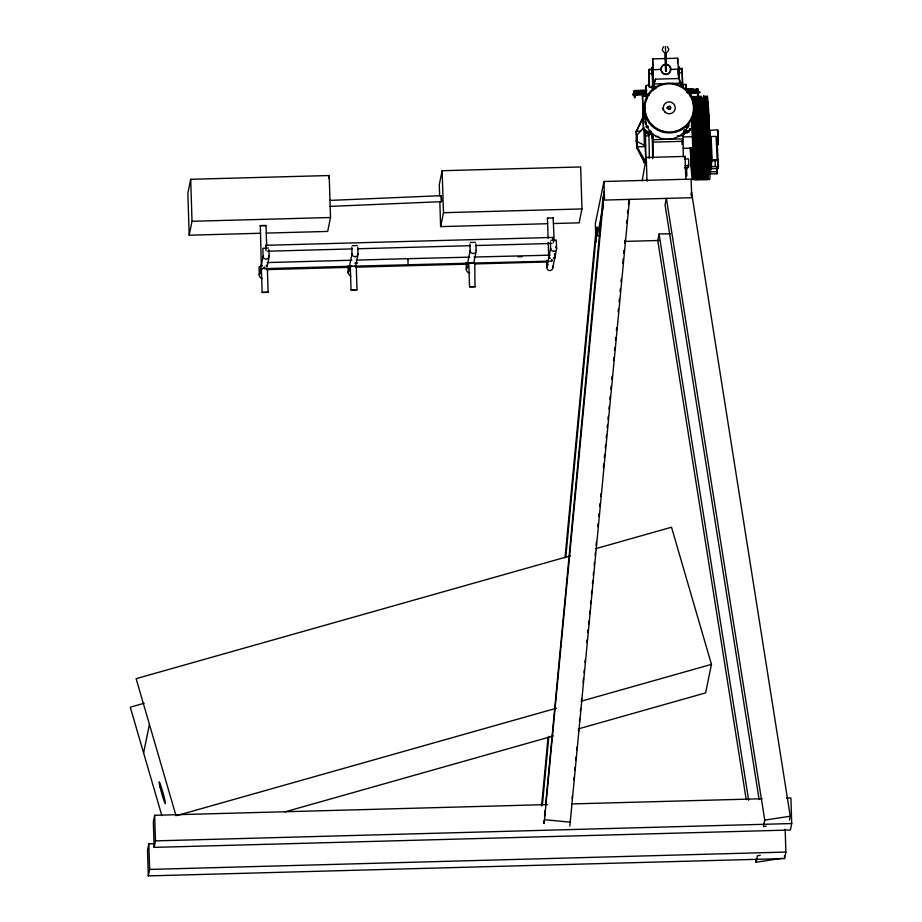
<?xml version="1.0" encoding="UTF-8"?>
<svg xmlns="http://www.w3.org/2000/svg" width="922" height="922" viewBox="0 0 922 922"><rect width="100%" height="100%" fill="white"/><g stroke="black" fill="none" stroke-linecap="round" stroke-linejoin="round"><path stroke-width="1.38" d="M634.785 94.563L634.659 93.376L634.774 97.893L634.59 90.621L634.785 93.652M717.374 168.081L716.97 173.762L710.355 173.947L709.882 139.648M551.886 259.382L551.817 261.064L551.656 260.05M634.785 94.689L635.5 90.517M665.696 70.429L666.364 70.107L665.903 52.738L666.26 71.04L665.592 71.052L665.223 52.715A3.342 3.308 -14.2 0 0 665.903 52.692L665.914 52.761A3.319 3.308 -24.2 0 1 665.258 52.785L665.696 70.13M670.859 69.473L678.385 69.081L678.557 78.554M696.317 92.638C697.931 93.79 696.536 83.476 697.597 91.681M265.962 250.542L265.778 245.344L265.755 248.444M553.465 242.705L553.281 237.461M645.146 145.353L645.723 159.529L644.42 159.564L637.102 146.782L645.135 146.563M665.511 52.139L665.603 52.761L665.361 46.619M634.624 93.272L634.705 95.127M407.893 259.624L407.95 258.679L469.736 257.146M637.517 144.846L636.629 142.875M645.677 145.284L644.374 145.319A23.442 0.726 88.4 0 0 643.821 127.536L636.906 135.085L636.629 137.182M644.985 132.607L645.054 130.06M652.061 70.51C648.431 67.744 648.385 69.968 649.076 73.656L649.514 87.313L652.707 87.233L652.926 89.284M644.582 114.455L644.582 118.004M652.211 75.212L651.923 67.283L651.877 69.484M716.867 144.5L716.993 138.058A2.34 2.328 -80.2 0 0 716.901 137.194M717.777 143.475L717.95 144.823L717.881 130.186L717.8 132.745M636.445 131.327L636.457 132.192L636.549 131.12L640.64 131.258M637.125 147.301L637.021 148.465L637.102 146.782M712.441 159.967L711.392 162.03L712.718 159.817L718.088 160.082L718.503 166.444L718.042 168.415L711.392 168.68L711.162 164.231L710.332 173.878M649.238 86.138C647.866 83.141 644.409 86.737 645.907 89.342M636.468 131.881L636.537 130.521L636.618 131.373M678.892 69.069L682.096 68.989L682.188 72.296L682.199 70.602M698.023 91.543L697.954 88.892L698.15 96.13L698.046 91.578L698.104 93.237L698.035 92.638L699.625 92.592L699.614 91.497L699.625 92.661M717.466 130.371L717.777 132.307M652.407 88.212L652.499 85.343L652.603 88.789M634.647 90.69C634.209 91.589 634.67 101.097 634.267 95.761C632.838 90.944 631.42 97.075 634.221 94.459M678.846 68.816L679.433 81.032M709.779 130.394L717.535 129.852M541.583 805.92L548.083 737.081M565.025 557.81L595.658 233.692L596.983 227.215L597.249 235.721L600.026 235.64M542.367 805.171L548.867 736.332M565.808 557.072L596.983 227.215M543.853 823.334L544.13 820.476M544.533 816.166L545.075 810.426M545.617 804.699L602.953 198.046L604.279 191.569L544.118 823.611M572.136 798.625L572.412 795.755M573.899 780.012L574.164 777.142M574.844 769.985L575.121 767.127M575.789 759.959L576.066 757.1M576.746 749.943L577.011 747.074M578.497 731.33L578.774 728.461M579.442 721.304L579.719 718.445M580.399 711.288L580.664 708.419M581.344 701.262L581.609 698.403M583.096 682.649L583.511 678.35M584.052 672.622L584.317 669.764M584.997 662.607L585.263 659.737M586.888 642.565L587.164 639.695M587.833 632.538L588.109 629.668M588.651 623.952L588.916 621.082M589.596 613.925L589.861 611.056M590.541 603.898L590.818 601.04M591.486 593.883L591.763 591.014M592.443 583.857L592.708 580.998M593.249 575.27L593.514 572.401M594.194 565.244L594.471 562.385M595.139 555.217L595.416 552.359M596.096 545.202L596.361 542.332M597.848 526.589L598.124 523.719M598.793 516.562L599.069 513.704M599.749 506.547L600.015 503.677M600.695 496.52L600.96 493.662M603.403 467.88L603.806 463.593M604.348 457.865L604.613 454.995M605.293 447.838L605.558 444.98M606.238 437.823L606.515 434.954M607.183 427.796L607.46 424.927M608.001 419.21L608.266 416.341M608.946 409.184L609.212 406.314M609.891 399.157L610.168 396.299M610.837 389.142L611.113 386.272M611.782 379.115L612.058 376.257M613.545 360.502L613.822 357.644M614.49 350.475L614.767 347.617M615.435 340.46L615.712 337.59M616.392 330.433L616.657 327.575M618.143 311.82L618.42 308.962M619.1 301.805L619.365 298.935M620.045 291.778L620.31 288.92M620.99 281.752L621.255 278.893M622.753 263.139L623.157 258.851M623.698 253.124L623.964 250.254M624.643 243.097L624.909 240.239M626.534 223.055L626.81 220.185M627.479 213.028L627.755 210.17M569.831 826.1L629.484 199.394L628.424 204.58M652.695 86.357L652.707 87.233L652.661 85.331L652.419 88.673L652.327 85.942M265.778 245.298L553.269 237.427L553.246 240.181M637.759 95.093L638.508 90.391M643.787 94.931L644.524 90.229M645.458 94.528L646.541 90.172L646.783 90.817M638.762 95.024L639.511 90.414M641.516 90.356L640.732 95.012M688.008 92.638L688.48 89.065M690.728 93.641L691.5 88.985M690.59 89.042L691.604 93.629L692.503 88.95M693.286 92.638C694.289 96.326 694.162 85.573 694.923 90.494M686.233 90.69L686.475 89.123M687.144 91.578L687.478 89.088M710.401 166.79L711.196 166.087L710.701 139.902M691.592 89.008L692.606 93.606L693.505 88.927L693.92 90.529M694.301 92.696C695.326 96.072 695.165 85.585 695.926 90.471M695.119 91.808L694.958 90.713M695.303 92.673L695.73 93.525L696.513 88.846M441.523 201.641L441.269 195.683L441.511 201.653L329.995 206.413M552.681 266.216L552.716 266.343A5.901 4.679 -3.9 0 1 552.727 268.106L556.427 249.874M266.274 233.093L327.679 231.422L330.525 217.511L329.2 175.526L190.704 179.306L187.858 193.217L189.171 235.202L260.569 233.254M189.171 235.202L192.018 221.292L190.704 179.306M143.59 752.917L149.433 724.381M262.286 278.536L260.477 277.868L259.428 276.093A5.901 4.679 -3.9 0 1 259.428 274.399L263.162 256.143A5.901 3.584 -0.2 0 0 263.243 257.411M154.585 843.665L148.822 843.826L147.497 850.303L148.304 875.9L784.553 858.555L785.878 852.066L785.164 829.327M547.645 804.583L154.666 815.302L153.34 821.779L154.135 847.376L790.396 830.019L791.721 823.542L790.915 797.945L786.593 798.072M267.138 266.585L269.051 257.25A5.901 3.584 -0.2 0 0 268.97 255.993M148.304 875.9L149.629 869.423L148.822 843.826M154.135 847.376L155.461 840.887L154.666 815.302M328.635 178.315L329.2 175.526M350.821 276.093L348.332 273.673A5.901 4.679 -3.9 0 1 348.332 271.967L352.054 253.723A5.901 3.584 -0.2 0 0 352.146 254.979M355.5 266.827L357.955 254.829A5.901 3.584 -0.2 0 0 357.863 253.562M553.419 223.539L579.12 222.836L581.966 208.937L580.653 166.951L442.145 170.72L439.298 184.631L439.656 195.821M547.714 223.7L440.624 226.616L443.47 212.705L442.145 170.72M469.747 272.854L467.708 272.37L466.474 270.457A5.901 4.679 -3.9 0 1 466.463 268.751L470.197 250.507A5.901 3.584 -0.2 0 0 470.289 251.764M473.908 262.274L476.086 251.602A5.901 3.584 -0.2 0 0 476.006 250.346M552.727 268.129C552.324 271.299 547.403 271.494 546.942 268.256A5.901 4.679 -3.9 0 1 546.93 266.562L550.665 248.306A5.901 3.584 -0.2 0 0 550.757 249.562M603.968 181.484L604.544 200.074L691.707 197.7L691.131 179.11L603.968 181.484L595.347 223.608L595.923 242.198M597.249 235.721L603.426 205.56M642.507 96.038L643.568 129.668L645.331 130.694L643.475 130.117L642.507 96.038A137.148 135.868 11.6 0 1 648.615 94.943M652.661 58.985L653.295 83.983L652.626 58.904L677.716 58.213L678.385 69.081M644.812 117.486L645.665 113.314M654.966 89.019A14.13 14.003 11.6 0 1 653.468 85.734L655.461 79.165L679.053 78.52L681.093 83.211L680.724 84.985A14.13 14.003 11.6 0 1 680.39 86.149M655.461 79.165L653.468 85.734M645.02 130.555L645.169 129.783M660.855 69.392L653.295 69.772M652.845 136.583L649.307 132.503A3.354 3.319 11.6 0 1 645.423 130.256M685.784 178.776L685.081 156.417L646.276 157.478L642.173 180.735M665.592 71.052L666.26 71.04M649.307 132.503L652.926 136.133L652.396 138.738L652.234 134.762M653.179 157.639L652.926 136.133M663.206 108.081L663.218 108.012A5.855 5.809 11.6 0 0 663.206 110.191M677.693 58.201L677.52 62.961M668.369 106.595L670.006 106.364L670.836 107.69L670.075 109.176L668.496 109.222L667.666 107.886L668.542 106.549M668.496 109.222L670.075 109.176M670.006 106.364L668.508 106.514M678.143 74.913L678.131 69.599M680.678 86.461L682.81 86.403L682.107 68.401L682.384 83.752M670.34 233.727L659.08 234.027L657.755 240.515L746.221 799.628M690.924 94.724L690.002 95.047M686.441 131.489L682.948 135.764L686.441 131.489A3.354 3.319 11.6 0 0 690.163 129.034L691.984 128.354L690.082 129.472L690.175 128.561A3.354 3.319 11.6 0 1 690.082 129.472M683.283 156.809L683.041 135.315M688.215 126.775A3.354 3.319 11.6 0 0 687.8 126.533L688.089 125.081A3.354 3.319 11.6 0 1 689.057 125.784M684.527 159.149L685.081 156.417M686.36 169.59L686.752 167.677L684.239 167.735M684.597 167.574L688.354 167.47L688.757 165.522L688.55 158.895L684.781 158.987M691.016 194.968L691.546 192.375L790.258 816.224L789.463 820.107M711.358 167.389L711.196 166.087M711.392 168.68L711.634 160.751L718.307 160.566L718.077 161.846L717.765 161.154M595.439 548.751L671.527 527.234L711.45 664.37L705.618 692.895L578.336 728.899M781.637 858.347L756.121 862.22L757.458 855.743L760.281 855.305M759.14 799.547L665.05 204.868L666.376 198.391L764.741 820.096L763.416 826.573L766.251 826.147M687.8 126.533L688.227 124.482M645.953 94.413L646.022 95.208M259.428 274.399L260.465 272.578M348.32 271.967L349.38 270.134M466.463 268.751L467.927 266.596M546.93 266.562L548.129 264.591M636.503 90.448L635.731 95.173M642.519 90.287L641.758 95.012M645.942 85.573L646.287 90.667M690.486 89.008L689.748 93.652M643.521 90.298L642.761 94.943M717.777 163.505L718.111 168.357M352.054 266.216L264.36 268.625L264.407 266.931M640.513 90.344L639.753 95.07M689.483 89.031L688.792 93.571M637.505 90.46L636.756 95.081M636.606 130.786L643.072 116.656L644.374 116.621M262.263 265.985L261.295 265.72L260.338 225.544L266.02 225.521L266.654 245.552M266.009 225.579L260.039 225.74M261.295 265.72L262.39 265.386M262.148 292.389L261.387 268.682L264.683 268.198L267.38 268.498L268.118 292.251L262.136 292.447L268.083 292.309M350.279 266.285L356.261 266.066L356.998 289.865L351.028 289.969L350.279 266.262L351.766 266.573M468.837 263.116L474.772 262.839L475.003 286.834L469.54 286.788L468.791 263.035L469.759 263.3M474.761 262.897L473.332 263.243M469.529 286.765L475.522 286.604M548.094 238.176L547.472 218.168L553.131 217.823L554.18 240.873M550.031 258.471L548.728 258.172L549.996 257.826M554.583 253.723L554.721 258.01L553.615 258.344M645.446 136.145L648.881 135.615M711.819 166.628L718.503 166.444M636.434 131.673L638.335 127.755M638.946 126.51L639.557 125.265M639.856 124.643L640.467 123.398M640.767 122.776L641.378 121.531M641.977 120.286L642.288 119.676M645.538 90.241L644.743 94.908L644.374 94.228M263.116 256.777L262.862 248.306L268.394 247.972M259.336 275.252L259.07 266.815L261.318 266.377M556.611 248.779L556.335 240.308L555.401 240.654M556.104 250.346L553.649 251.429L551.137 250.254M268.498 258.298L265.997 259.266L263.577 258.022M357.402 255.878L354.993 256.846L352.561 255.705M475.51 252.697L473.032 253.619L470.669 252.455M356.249 266.124L355.615 266.354M553.442 218.041L552.67 218.295M646.771 94.839L646.437 96.28M663.598 46.688L662.157 49.534L663.748 52.3M667.401 52.208L668.842 49.362L667.24 46.596M356.929 289.923L351.04 290.05M636.503 139.556L636.699 147.831L636.975 136.952M644.155 108.681L644.974 108.577M570.534 555.805L136.122 678.673L176.044 815.809M144.12 703.29L130.279 707.197L161.869 815.682M177.427 815.417L556.496 708.2M581.402 701.158L711.45 664.37M285.036 811.856L553.431 735.94M352.273 245.69L357.287 245.552M470.416 242.463L475.429 242.336M550.883 240.273L556.3 240.273M642.415 96.487L646.553 95.704M648.212 95.427L649.03 95.3M695.764 132.572L694.093 132.618M698.772 132.491L697.101 132.538M701.78 132.411L700.109 132.457A40.51 1.256 88.4 0 0 697.7 97.928M704.788 132.33L703.117 132.376M707.808 132.249L706.137 132.295M764.741 820.096L790.258 816.224M266.193 265.882L267.288 265.548L266.308 265.282M710.966 167.216L710.147 168.104L711.335 168.38M693.84 107.563L693.54 107.252M329.742 200.42L441.258 195.671M665.58 68.021L666.249 67.998M665.511 68.366L666.18 68.343M648.765 69.461L652.038 69.323L652.707 87.233M678.869 68.643L682.096 68.435M652.165 70.902L653.064 70.879L653.053 75.616L652.822 67.271L653.064 70.879M678.154 70.199C679.871 69.357 678.984 75.823 678.972 74.279M651.935 72.02L652.834 71.997M649.076 73.656L652.28 73.564M679.18 72.838L682.384 72.746M665.315 83.637L653.836 83.948A14.13 14.003 11.6 0 0 656.015 88.224M672.484 83.441L681.093 83.211A14.13 14.003 11.6 0 1 679.802 86.564M682.58 84.582L685.945 84.432L685.922 89.434M686.775 92.673L697.758 92.373L697.712 91.566L697.839 96.119L698.161 92.016M634.82 94.217L647.048 93.756M698.092 92.361L699.683 92.465M642.876 94.136L645.619 94.067M689.46 92.868C690.947 91.047 699.118 94.309 697.62 92.73M692.457 132.491L694.128 132.445M695.799 132.399L697.136 132.353M698.807 132.319L700.144 132.272M701.815 132.226L703.163 132.192M704.834 132.146L706.171 132.111M707.842 132.065L709.514 132.019M655.703 136.502L658.573 136.433M677.209 135.914L681.519 135.799M683.19 136.952L692.318 136.71M636.906 135.085L636.71 139.602M653.041 139.683L683.156 138.865M636.583 136.041L636.226 131.143L636.653 143.901M652.534 142.149L682.649 141.331M717.028 144.109L718.031 144.086M683.167 148.315L692.295 148.062M636.952 148.188L643.936 161.949L645.239 161.915A23.442 0.726 88.4 0 0 645.78 155.242A23.442 0.726 88.4 0 0 645.296 131.673M684.988 165.626L688.757 165.522M710.747 171.826L717.385 171.734M443.47 212.705L581.966 208.937M192.018 221.292L330.525 217.511M267.357 251.222L352.169 248.905M357.92 248.756L470.047 245.69M475.798 245.54L551.99 243.454M625.104 241.403L659.046 240.481M267.08 262.563L351.904 260.223M356.215 260.108L407.95 258.679L408.043 264.234M517.864 256.765L522.175 256.639M354.855 263.139L357.724 263.058M354.924 266.135L551.771 261.064M266.458 269.616L348.389 267.38M355.581 267.184L467.708 264.13M474.899 263.923L548.21 261.929M572.113 803.915L762.125 798.74M155.461 840.887L791.721 823.542M149.629 869.423L785.878 852.066M474.046 257.042L550.192 255.164M553.58 257.722L554.721 258.01M544.914 819.727L570.626 822.205M262.355 268.959L261.387 268.717M548.152 218.41L547.472 218.168M644.167 108.865L644.904 108.911A24.272 24.053 11.6 0 1 644.916 107.148M637.09 141.515L644.374 145.319M555.517 246.912L556.15 247.545M636.56 95.07L636.364 94.528M690.59 93.652L689.956 90.967M643.625 94.966L643.326 94.113M637.563 95.081L637.367 94.528M635.604 95.185L634.682 90.379M709.848 130.06L710.251 145.031L709.905 140.19A2.34 2.259 -19.4 0 1 709.848 139.671M685.956 84.421L686.222 88.374M669.925 106.503L670.651 107.678L669.994 108.877L668.611 108.923L667.885 107.747M645.619 90.252L645.953 91.831L645.907 91.174M643.614 90.31L643.948 91.889M641.608 90.356L642.219 93.618M639.591 90.414L639.949 92.108M637.586 90.471L637.92 92.05M635.581 90.529L636.157 93.571M692.583 88.961L692.929 90.667M689.575 89.042L689.91 90.633M688.573 89.065L688.907 90.656M687.57 89.1L687.916 90.794M686.567 89.123L686.913 90.829M685.553 89.146L685.738 89.86M644.616 90.241L645.227 93.56M642.611 90.287L643.222 93.618M640.594 90.344L641.193 93.56M638.589 90.402L639.188 93.618M636.583 90.46L637.16 93.56M649.318 85.423L649.514 87.313M697.631 88.881L697.827 92.027M679.756 82.404L680.724 84.985M264.36 268.625L264.268 267.599M689.241 92.649L688.941 90.886M646.253 93.618L645.988 92.05M644.213 93.468L643.959 92.004M640.191 93.571L639.96 92.223M638.185 93.629L637.978 92.384M682.107 68.989L682.096 70.81M678.776 68.747L678.846 66.557L678.949 69.588M648.811 69.899L648.904 73.161L648.788 71.593M644.997 121.739L645.354 123.663M696.133 91.716L695.983 90.805M694.128 91.774L693.955 90.748M693.079 91.578L692.952 90.771M688.066 91.716L687.939 90.909M687.063 91.739L686.925 90.932M659.08 234.027L748.676 800.261M755.671 859.373L756.121 862.22M636.445 137.297L636.549 140.605M634.67 90.921L634.762 92.684M715.034 159.621L715.253 166.087M678.995 68.989L679.053 70.176M682.741 85.412L682.81 86.403M652.834 86.852L652.937 89.676M686.21 88.005L685.968 85.435L685.899 87.89M718.134 133.033L718.261 144.466L718.157 133.46M646.08 95.611L646.08 96.556M716.993 138.058L718.077 161.846M717.166 159.598L716.106 136.387L711.093 136.525L712.21 161.108M711.392 162.03L710.297 138.242A2.605 2.432 -77 0 1 710.389 137.413M705.123 133.16L705.192 134.796M686.245 87.867L686.279 89.584M646.057 95.231L646.068 96.13M686.256 88.316L686.256 89.169M652.96 89.227L652.96 90.079M646.045 94.828L646.045 95.681M636.572 141.792L636.595 142.518M686.302 89.261L686.291 89.999M646.299 91.094L646.011 86.541L645.907 88.973M636.952 136.836L637.01 138.369M686.314 89.757L686.302 90.437M646.322 90.852L646.31 91.52M636.215 140.617L636.238 141.216M784.461 855.708L784.553 858.555M716.843 167.885L717.028 173.693M691.673 118.546L691.892 128.792M686.337 90.264L686.314 90.863M688.273 164.819L688.354 167.47M686.752 167.677L686.567 176.217L686.441 172.241M678.88 74.279L679.018 78.382M649.123 86.034L648.777 70.026L648.788 71.467M646.334 91.359L646.322 91.958M646.276 157.478L647.025 181.231M637.01 137.92L637.09 140.939M636.676 138.381L636.687 138.992M602.953 198.046L603.219 206.551M550.399 241.91L550.618 248.94M548.233 242.463L548.728 258.172M546.619 260.384L546.838 267.415M475.913 243.938L476.144 250.968M469.932 244.111L470.151 251.13M466.152 262.574L466.371 269.604M439.829 201.422L440.624 226.616M357.782 247.165L358.001 254.195M351.789 247.327L352.008 254.357M348.009 265.801L348.228 272.82M268.878 249.585L269.097 256.616M646.357 91.866L646.38 92.891M644.835 114.766L646.668 126.21A3.354 3.319 11.6 0 0 645.907 126.787M634.785 94.102L634.451 94.551M634.209 94.194L634.221 90.575L634.809 93.952M637.056 139.96L637.114 141.677M646.357 93.272L646.403 93.906M681.98 140.64L682.026 144.57M646.368 93.71L646.414 94.401M645.896 90.679L645.942 91.37M685.922 89.86L685.864 87.717M646.38 94.136L646.403 96.453M645.884 90.195L645.93 90.944M645.873 89.711L645.919 90.529M716.555 167.723L716.601 171.665M645.873 89.25L645.919 90.114M645.873 88.812L645.907 89.722M686.348 131.938A3.354 3.319 11.6 0 1 684.02 130.44M687.097 125.346A3.354 3.319 11.6 0 1 688.688 125.899M651.439 131.327A3.354 3.319 11.6 0 1 649.215 132.941M645.331 130.694A3.354 3.319 11.6 0 1 645.169 129.541M646.691 126.913A3.354 3.319 11.6 0 1 648.293 126.383M648.823 133.69A26.784 0.83 88.4 0 1 649.261 158.307M652.234 135.626A26.784 0.83 88.4 0 1 652.603 158.688M644.029 116.368A23.442 0.726 88.4 0 1 644.524 117.843M644.42 159.564A23.442 0.726 88.4 0 1 643.936 161.949M642.611 118.189A23.442 0.726 88.4 0 1 643.072 116.656M706.886 97.824A41.859 1.302 88.4 0 1 709.606 135.061A41.859 1.302 88.4 0 1 709.237 178.638M707.612 101.478A36.834 1.153 88.4 0 1 708.361 109.591M708.58 113.371A36.834 1.153 88.4 0 1 709.295 130.037M709.537 138.058A36.834 1.153 88.4 0 1 709.479 174.235M706.356 105.108A36.834 1.153 88.4 0 1 706.459 106.456M706.356 105.846A35.993 1.118 88.4 0 1 706.471 107.159M694.531 108.969A35.993 1.118 88.4 0 0 694.427 107.494A40.188 1.256 88.4 0 1 695.937 155.484A40.188 1.256 88.4 0 1 695.165 177.393M693.817 173.728A35.993 1.118 88.4 0 1 693.217 168.484M692.895 163.597A35.993 1.118 88.4 0 1 692.18 147.946M691.615 127.213A35.993 1.118 88.4 0 1 691.581 124.735M693.84 174.558A36.834 1.153 88.4 0 1 693.229 169.199M692.895 164.197A36.834 1.153 88.4 0 1 692.157 148.177M691.592 126.959A36.834 1.153 88.4 0 1 691.546 124.424M691.731 118.131A36.834 1.153 88.4 0 1 692.699 171.584A36.834 1.153 88.4 0 1 690.486 148.223M691.915 118.039A41.859 1.302 88.4 0 1 692.837 177.139A41.859 1.302 88.4 0 1 690.301 147.635M693.344 112.864A41.859 1.302 88.4 0 1 694.692 160.255A41.859 1.302 88.4 0 1 693.851 179.052M693.505 176.309A41.859 1.302 88.4 0 1 693.252 173.451M691.569 97.398A41.859 1.302 88.4 0 1 692.468 99.714M693.332 113.66A40.51 1.256 88.4 0 1 694.635 159.541A40.51 1.256 88.4 0 1 693.817 177.739M693.598 176.171A40.51 1.256 88.4 0 1 693.252 172.31M691.949 97.559A40.51 1.256 88.4 0 1 692.364 99.853M693.655 113.855A40.188 1.256 88.4 0 1 694.946 159.356A40.188 1.256 88.4 0 1 694.139 177.416M693.805 174.777A40.188 1.256 88.4 0 1 693.574 172.034M692.099 98.02A40.188 1.256 88.4 0 1 692.699 100.141M692.929 102.503A40.188 1.256 88.4 0 1 693.044 103.979M693.044 98.377A40.188 1.256 88.4 0 1 694.07 103.944M693.356 98.055A40.51 1.256 88.4 0 1 695.937 138.473A40.51 1.256 88.4 0 1 695.499 177.692M693.171 98.205A41.859 1.302 88.4 0 1 695.972 138.496A41.859 1.302 88.4 0 1 695.292 177.393M694.508 98.17A41.859 1.302 88.4 0 1 697.309 138.45A40.51 1.256 88.4 0 1 696.836 177.658M696.629 177.358A41.859 1.302 88.4 0 0 697.309 138.45A40.51 1.256 88.4 0 0 694.692 98.009M695.027 98.32A40.188 1.256 88.4 0 1 697.585 138.427A40.188 1.256 88.4 0 1 697.147 177.335M696.052 98.297A40.188 1.256 88.4 0 1 698.611 138.392A40.188 1.256 88.4 0 1 698.173 177.301M696.364 97.963A40.51 1.256 88.4 0 1 698.945 138.392A40.51 1.256 88.4 0 1 698.507 177.612M696.179 98.124A41.859 1.302 88.4 0 1 698.991 138.415A41.859 1.302 88.4 0 1 698.311 177.312M697.516 98.078A41.859 1.302 88.4 0 1 700.282 136.848A41.859 1.302 88.4 0 1 699.763 178.188M700.109 132.457A40.51 1.256 88.4 0 1 700.224 178.153M698.035 98.239A40.188 1.256 88.4 0 1 700.559 136.871A40.188 1.256 88.4 0 1 700.259 177.715M699.06 98.216A40.188 1.256 88.4 0 1 701.619 138.312A40.188 1.256 88.4 0 1 701.181 177.22M699.302 98.493A40.51 1.256 88.4 0 1 701.999 139.787A40.51 1.256 88.4 0 1 701.296 175.964M699.187 98.032A41.859 1.302 88.4 0 1 702.034 139.856A41.859 1.302 88.4 0 1 701.193 176.102M700.593 97.156A41.859 1.302 88.4 0 1 703.417 141.343A41.859 1.302 88.4 0 1 702.541 176.067M700.374 101.777A41.859 1.302 88.4 0 1 700.42 100.314M701.077 97.571A40.51 1.256 88.4 0 1 703.498 147.071A40.51 1.256 88.4 0 1 702.633 175.929M700.466 101.512A40.51 1.256 88.4 0 1 700.513 100.291M701.216 97.594A40.188 1.256 88.4 0 1 703.647 139.729A40.188 1.256 88.4 0 1 703.279 177.635M703.06 176.494A40.188 1.256 88.4 0 1 702.956 175.618M700.801 101.8A40.188 1.256 88.4 0 1 700.916 99.576M702.08 98.135A40.188 1.256 88.4 0 1 704.592 136.767A40.188 1.256 88.4 0 1 704.304 177.6M704.523 177.45A40.51 1.256 88.4 0 0 704.834 133.794A40.51 1.256 88.4 0 0 702.195 100.244A41.859 1.302 88.4 0 1 704.927 135.188A41.859 1.302 88.4 0 1 704.327 177.151M705.664 177.105A41.859 1.302 88.4 0 0 706.264 135.154A41.859 1.302 88.4 0 0 703.428 100.233A40.51 1.256 88.4 0 1 706.183 133.759A40.51 1.256 88.4 0 1 705.86 177.416M704.062 98.078A40.188 1.256 88.4 0 1 706.575 136.71A40.188 1.256 88.4 0 1 706.287 177.554M703.866 100.51A40.188 1.256 88.4 0 1 703.924 99.495M705.088 98.055A40.188 1.256 88.4 0 1 707.647 138.15A40.188 1.256 88.4 0 1 707.209 177.059M705.33 98.331A40.51 1.256 88.4 0 1 707.935 136.663A40.51 1.256 88.4 0 1 707.543 177.37M705.215 97.87A41.859 1.302 88.4 0 1 708.015 138.162A41.859 1.302 88.4 0 1 707.335 177.059M689.587 121.139A22.601 22.393 11.6 0 1 663.978 139.003A22.601 22.393 11.6 0 1 644.951 114.224M685.253 126.314A24.272 24.053 11.6 0 1 680.92 129.334M676.022 131.35A24.272 24.053 11.6 0 1 674.305 131.777M665.5 132.019A24.272 24.053 11.6 0 1 652.868 126.026M649.342 122.073A24.272 24.053 11.6 0 1 646.149 115.815M646.23 100.279A24.272 24.053 11.6 0 1 646.875 98.642M667.09 107.909A2.178 2.155 11.6 0 1 667.459 107.401M667.032 108.185A2.178 2.155 11.6 0 1 667.782 107.378M659.115 130.117A22.601 22.393 11.6 0 1 657.651 129.357M651.335 132.007A3.354 3.319 11.6 0 1 645.123 129.599M646.737 127.559A3.354 3.319 11.6 0 1 648.131 127.155M683.813 131.12A3.354 3.319 11.6 0 0 689.921 128.607A3.354 3.319 11.6 0 1 687.443 131.281M686.936 126.118A3.354 3.319 11.6 0 1 688.331 126.544A2.351 2.328 11.6 0 0 687.155 125.795M650.771 131.373A3.354 3.319 11.6 0 1 645.02 129.645M649.929 133.287A3.354 3.319 11.6 0 1 644.858 129.449M650.114 130.613A2.351 2.328 11.6 0 1 648.811 131.385M646.737 130.82A2.351 2.328 11.6 0 1 646.403 130.44M646.76 127.351A2.351 2.328 11.6 0 1 647.82 126.833M645.849 131.443A2.351 2.328 11.6 0 1 645.677 130.451M689.575 128.677A3.354 3.319 11.6 0 1 684.02 131.904M685.542 131.201A3.354 3.319 11.6 0 1 684.32 130.451M686.441 130.382A2.351 2.328 11.6 0 1 684.931 129.656M688.492 130.44A2.351 2.328 11.6 0 1 688.238 130.878M685.484 131.673A2.351 2.328 11.6 0 1 684.758 131.224M686.855 127.236A2.351 2.328 11.6 0 1 687.777 127.674M661.201 69.461A4.933 4.598 -71.9 0 1 665.949 64.459A4.933 4.598 -71.9 0 1 670.455 69.3M670.329 69.519A4.933 4.483 71.3 0 1 666.099 74.521A4.933 4.483 71.3 0 1 661.281 69.565M556.473 248.145A5.901 3.584 -0.2 0 1 556.554 249.413M634.29 93.502L634.324 93.433M160.002 786.939A11.26 0.703 74.2 0 0 165.28 803.604A11.26 0.703 74.2 0 0 161.511 787.768A11.26 0.703 74.2 0 0 160.002 786.939M690.232 96.268A41.859 1.302 88.4 0 0 690.14 96.234M664.981 112.058A6.028 5.97 11.6 0 0 675.065 109.407A6.028 5.97 11.6 0 0 667.678 102.077A6.028 5.97 11.6 0 0 664.981 112.058M652.085 124.873A24.272 24.053 11.6 0 0 692.676 114.213A24.272 24.053 11.6 0 0 662.93 84.651A24.272 24.053 11.6 0 0 652.085 124.873M651.462 125.576A25.113 24.882 11.6 0 0 693.459 114.535A25.113 24.882 11.6 0 0 662.688 83.96A25.113 24.882 11.6 0 0 651.462 125.576M662.319 72.769A5.025 4.979 11.6 0 0 670.72 70.556A5.025 4.979 11.6 0 0 664.566 64.448A5.025 4.979 11.6 0 0 662.319 72.769"/></g></svg>
